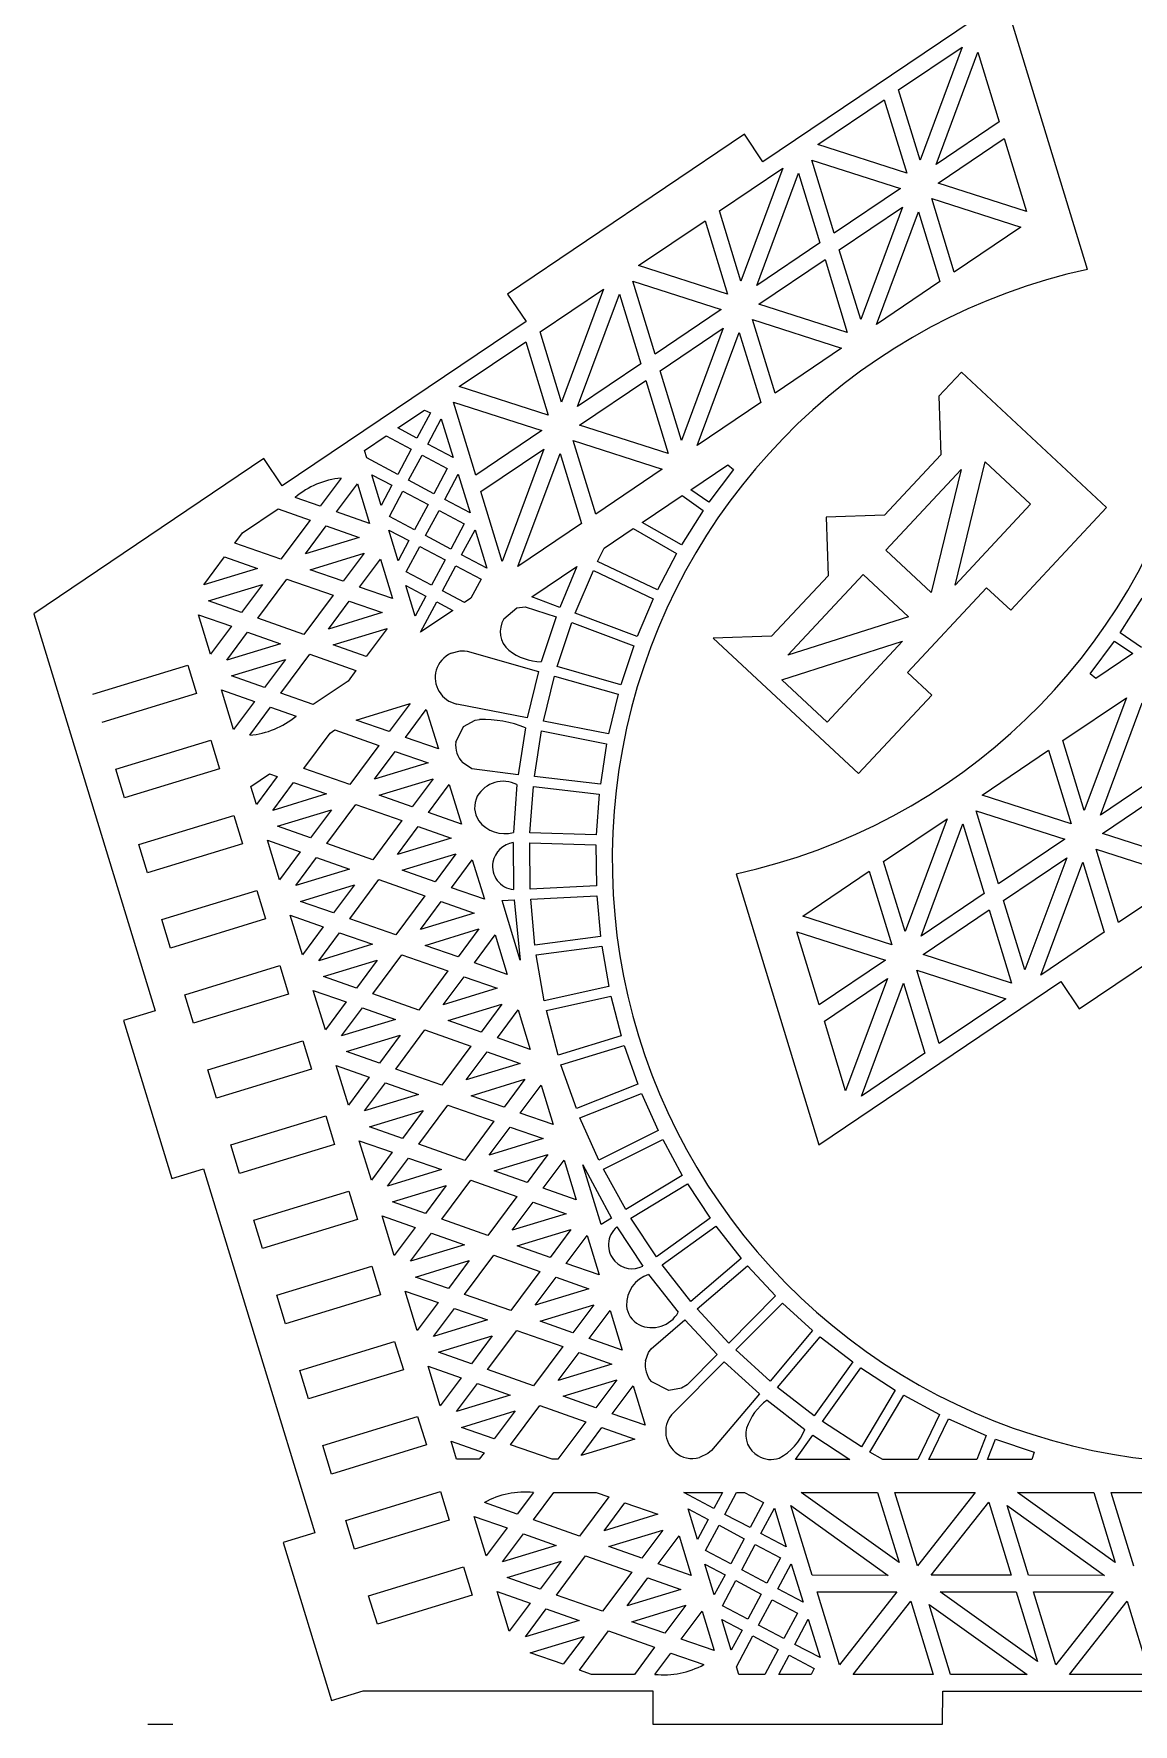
# Model space of a CAD drawing. Extents: x -82 to 93, y -131 to 140.
# Drawn here: x -82.1 to 24.2, y -131.2 to 32.3 of the extents above; entities that cross this region are included whole.
import ezdxf

# ---------------------------------------------------------------- set-up
doc = ezdxf.new("R2010")
doc.units = 0
doc.header["$MEASUREMENT"] = 0
doc.layers.add('CYAN', color=4, linetype='Continuous')

msp = doc.modelspace()

# ---------------------------------------------------------------- linework, layer by layer
at = {"layer": 'CYAN'}
for p, q in [((11.814002, 35.763997), (-11.591998, 19.970997)), ((19.825002, 9.561997), (11.814002, 35.763997)), ((1.552002, 26.917997), (7.691002, 31.052997)), ((7.691002, 31.052997), (3.628002, 20.127997)), ((5.180002, 19.702997), (9.222002, 30.558997)), ((9.222002, 30.558997), (11.280002, 23.826997)), ((3.628002, 20.127997), (1.552002, 26.917997)), ((-6.266998, 21.640997), (0.168002, 25.971997)), ((0.168002, 25.971997), (2.337002, 18.875997)), ((11.280002, 23.826997), (5.180002, 19.702997)), ((-13.365998, 22.628997), (-36.268998, 7.176997)), ((-11.591998, 19.970997), (-13.365998, 22.628997)), ((2.337002, 18.875997), (-6.266998, 21.640997)), ((5.375002, 17.900997), (11.772002, 22.219997)), ((11.772002, 22.219997), (13.929002, 15.162997)), ((-4.666998, 13.053997), (-6.829998, 20.129997)), ((-6.829998, 20.129997), (1.730002, 17.372997)), ((-15.784998, 15.217997), (-9.645998, 19.352997)), ((-9.645998, 19.352997), (-13.708998, 8.427997)), ((-12.156998, 8.002997), (-8.114998, 18.858997)), ((-8.114998, 18.858997), (-6.055998, 12.126997)), ((1.730002, 17.372997), (-4.666998, 13.053997)), ((6.937002, 9.301997), (4.762002, 16.416997)), ((4.762002, 16.416997), (13.366002, 13.651997)), ((13.929002, 15.162997), (5.375002, 17.900997)), ((-13.708998, 8.427997), (-15.784998, 15.217997)), ((-4.180998, 11.465997), (1.920002, 15.589997)), ((1.920002, 15.589997), (-2.116998, 4.714997)), ((-0.591998, 4.239997), (3.477002, 15.145997)), ((3.477002, 15.145997), (5.547002, 8.375997)), ((-23.603998, 9.940997), (-17.168998, 14.271997)), ((-17.168998, 14.271997), (-14.999998, 7.175997)), ((13.366002, 13.651997), (6.937002, 9.301997)), ((-6.055998, 12.126997), (-12.156998, 8.002997)), ((-2.116998, 4.714997), (-4.180998, 11.465997)), ((-14.999998, 7.175997), (-23.603998, 9.940997)), ((-11.961998, 6.200997), (-5.564998, 10.519997)), ((-5.564998, 10.519997), (-3.406998, 3.462997)), ((-22.002998, 1.353997), (-24.166998, 8.429997)), ((-24.166998, 8.429997), (-15.606998, 5.672997)), ((5.547002, 8.375997), (-0.591998, 4.239997)), ((-36.268998, 7.176997), (-34.475998, 4.525997)), ((-33.121998, 3.516997), (-26.982998, 7.652997)), ((-26.982998, 7.652997), (-31.045998, -3.272003)), ((-29.493998, -3.697003), (-25.450998, 7.158997)), ((-25.450998, 7.158997), (-23.392998, 0.426997)), ((-15.606998, 5.672997), (-22.002998, 1.353997)), ((-3.406998, 3.462997), (-11.961998, 6.200997)), ((-34.475998, 4.525997), (-58.054998, -11.383003)), ((-31.045998, -3.272003), (-33.121998, 3.516997)), ((-21.517998, -0.234003), (-15.416998, 3.889997)), ((-15.416998, 3.889997), (-19.453998, -6.985003)), ((-17.927998, -7.460003), (-13.858998, 3.445997)), ((-13.858998, 3.445997), (-11.788998, -3.324003)), ((-10.399998, -2.398003), (-12.574998, 4.716997)), ((-12.574998, 4.716997), (-3.969998, 1.951997)), ((-40.940998, -1.759003), (-34.505998, 2.571997)), ((-34.505998, 2.571997), (-32.335998, -4.524003)), ((-3.969998, 1.951997), (-10.399998, -2.398003)), ((-23.392998, 0.426997), (-29.493998, -3.697003)), ((-29.298998, -5.499003), (-22.901998, -1.180003)), ((-22.901998, -1.180003), (-20.743998, -8.237003)), ((-19.453998, -6.985003), (-21.517998, -0.234003)), ((7.626002, -0.373003), (5.444002, -2.713003)), ((21.668002, -13.467003), (7.626002, -0.373003)), ((-32.335998, -4.524003), (-40.940998, -1.759003)), ((5.444002, -2.713003), (5.641002, -8.366003)), ((-46.886998, -5.773003), (-44.299998, -4.041003)), ((-43.731998, -4.327003), (-45.032998, -6.775003)), ((-44.299998, -4.041003), (-43.731998, -4.327003)), ((-43.983998, -7.332003), (-42.676998, -4.904003)), ((-42.676998, -4.904003), (-41.536998, -8.634003)), ((-39.339998, -10.346003), (-41.503998, -3.270003)), ((-41.503998, -3.270003), (-32.942998, -6.027003)), ((-11.788998, -3.324003), (-17.927998, -7.460003)), ((-50.110998, -7.951003), (-48.012998, -6.536003)), ((-48.012998, -6.536003), (-45.590998, -7.824003)), ((-45.032998, -6.775003), (-46.886998, -5.773003)), ((-32.942998, -6.027003), (-39.339998, -10.346003)), ((-20.743998, -8.237003), (-29.298998, -5.499003)), ((-49.888998, -8.678003), (-50.110998, -7.951003)), ((-45.590998, -7.824003), (-46.891998, -10.271003)), ((-41.536998, -8.634003), (-43.983998, -7.332003)), ((-38.854998, -11.934003), (-32.753998, -7.810003)), ((-32.753998, -7.810003), (-36.790998, -18.685003)), ((-27.735998, -14.098003), (-29.911998, -6.983003)), ((-29.911998, -6.983003), (-21.306998, -9.748003)), ((-59.828998, -8.726003), (-82.088998, -23.751003)), ((-58.054998, -11.383003), (-59.828998, -8.726003)), ((-46.891998, -10.271003), (-49.888998, -8.678003)), ((-45.842998, -10.829003), (-44.535998, -8.400003)), ((-44.535998, -8.400003), (-42.094998, -9.683003)), ((-42.094998, -9.683003), (-43.395998, -12.130003)), ((-35.264998, -19.160003), (-31.195998, -8.254003)), ((-31.195998, -8.254003), (-29.125998, -15.024003)), ((-21.306998, -9.748003), (-27.735998, -14.098003)), ((-18.541998, -11.747003), (-14.969998, -9.337003)), ((-14.411998, -9.794003), (-16.793998, -12.948003)), ((-14.969998, -9.337003), (-14.411998, -9.794003)), ((5.641002, -8.366003), (0.186002, -14.217003)), ((0.304002, -17.609003), (7.588002, -9.798003)), ((7.588002, -9.798003), (4.692002, -21.701003)), ((7.016002, -20.969003), (9.911002, -9.066003)), ((9.911002, -9.066003), (14.299002, -13.158003)), ((-52.366998, -10.627003), (-54.383998, -13.335003)), ((-52.809998, -13.900003), (-50.792998, -11.192003)), ((-50.792998, -11.192003), (-49.623998, -15.017003)), ((-48.485998, -13.268003), (-49.391998, -10.303003)), ((-49.391998, -10.303003), (-47.449998, -11.320003)), ((-47.449998, -11.320003), (-48.485998, -13.268003)), ((-43.395998, -12.130003), (-45.842998, -10.829003)), ((-42.346998, -12.688003), (-41.039998, -10.259003)), ((-41.039998, -10.259003), (-39.899998, -13.989003)), ((-54.383998, -13.335003), (-56.816998, -12.490003)), ((-47.701998, -14.325003), (-46.394998, -11.897003)), ((-46.394998, -11.897003), (-43.953998, -13.179003)), ((-39.899998, -13.989003), (-42.346998, -12.688003)), ((-36.790998, -18.685003), (-38.854998, -11.934003)), ((-23.239998, -14.919003), (-19.390998, -12.320003)), ((-19.390998, -12.320003), (-17.345998, -13.744003)), ((-16.793998, -12.948003), (-18.541998, -11.747003)), ((-61.900998, -15.905003), (-58.464998, -13.600003)), ((-58.464998, -13.600003), (-55.372998, -14.683003)), ((-55.372998, -14.683003), (-58.187998, -18.472003)), ((-49.623998, -15.017003), (-52.809998, -13.900003)), ((-45.254998, -15.626003), (-47.701998, -14.325003)), ((-43.953998, -13.179003), (-45.254998, -15.626003)), ((-44.205998, -16.184003), (-42.898998, -13.756003)), ((-42.898998, -13.756003), (-40.456998, -15.038003)), ((-17.345998, -13.744003), (-19.459998, -17.089003)), ((0.186002, -14.217003), (-5.467998, -14.415003)), ((-5.467998, -14.415003), (-5.269998, -20.068003)), ((14.299002, -13.158003), (7.016002, -20.969003)), ((12.393002, -23.413003), (21.668002, -13.467003)), ((-62.640998, -16.905003), (-61.900998, -15.905003)), ((-55.814998, -17.956003), (-53.798998, -15.248003)), ((-53.798998, -15.248003), (-50.612998, -16.365003)), ((-46.847998, -18.623003), (-47.754998, -15.659003)), ((-47.754998, -15.659003), (-45.812998, -16.675003)), ((-41.758998, -17.485003), (-44.205998, -16.184003)), ((-40.456998, -15.038003), (-41.758998, -17.485003)), ((-40.709998, -18.043003), (-39.402998, -15.615003)), ((-39.402998, -15.615003), (-38.261998, -19.344003)), ((-29.125998, -15.024003), (-35.264998, -19.160003)), ((-26.933998, -17.408003), (-24.126998, -15.504003)), ((-24.126998, -15.504003), (-19.936998, -17.924003)), ((-19.459998, -17.089003), (-23.239998, -14.919003)), ((-58.187998, -18.472003), (-62.640998, -16.905003)), ((-50.612998, -16.365003), (-55.814998, -17.956003)), ((-55.346998, -19.486003), (-50.144998, -17.895003)), ((-50.144998, -17.895003), (-52.161998, -20.603003)), ((-45.812998, -16.675003), (-46.847998, -18.623003)), ((-46.064998, -19.680003), (-44.757998, -17.252003)), ((-44.757998, -17.252003), (-42.315998, -18.534003)), ((-27.566998, -18.689003), (-26.933998, -17.408003)), ((-19.936998, -17.924003), (-21.776998, -21.415003)), ((4.692002, -21.701003), (0.304002, -17.609003)), ((-65.645998, -20.961003), (-63.629998, -18.253003)), ((-60.443998, -19.371003), (-65.645998, -20.961003)), ((-63.629998, -18.253003), (-60.443998, -19.371003)), ((-52.161998, -20.603003), (-55.346998, -19.486003)), ((-50.587998, -21.168003), (-48.570998, -18.460003)), ((-48.570998, -18.460003), (-47.401998, -22.285003)), ((-42.315998, -18.534003), (-43.617998, -20.982003)), ((-42.568998, -21.539003), (-41.261998, -19.111003)), ((-41.261998, -19.111003), (-38.819998, -20.393003)), ((-38.261998, -19.344003), (-40.709998, -18.043003)), ((-33.921998, -22.117003), (-29.571998, -19.176003)), ((-29.571998, -19.176003), (-31.226998, -23.133003)), ((-29.716998, -23.696003), (-27.967998, -19.564003)), ((-27.967998, -19.564003), (-22.196998, -22.296003)), ((-21.776998, -21.415003), (-27.566998, -18.689003)), ((-65.177998, -22.491003), (-59.975998, -20.901003)), ((-59.975998, -20.901003), (-61.991998, -23.609003)), ((-60.418998, -24.173003), (-57.602998, -20.385003)), ((-57.602998, -20.385003), (-53.150998, -21.951003)), ((-47.401998, -22.285003), (-50.587998, -21.168003)), ((-45.210998, -23.978003), (-46.116998, -21.014003)), ((-46.116998, -21.014003), (-44.174998, -22.031003)), ((-43.617998, -20.982003), (-46.064998, -19.680003)), ((-38.819998, -20.393003), (-39.807998, -22.222003)), ((-5.269998, -20.068003), (-10.725998, -25.919003)), ((-9.161998, -27.760003), (-1.877998, -19.950003)), ((-1.877998, -19.950003), (2.510002, -24.042003)), ((2.415002, -29.422003), (10.053002, -21.231003)), ((10.053002, -21.231003), (12.393002, -23.413003)), ((-61.991998, -23.609003), (-65.177998, -22.491003)), ((-53.150998, -21.951003), (-55.965998, -25.740003)), ((-53.592998, -25.224003), (-51.576998, -22.516003)), ((-51.576998, -22.516003), (-48.390998, -23.633003)), ((-44.174998, -22.031003), (-45.210998, -23.978003)), ((-44.679998, -25.510003), (-43.120998, -22.607003)), ((-43.120998, -22.607003), (-41.571998, -23.431003)), ((-40.445998, -22.668003), (-42.568998, -21.539003)), ((-39.807998, -22.222003), (-40.445998, -22.668003)), ((-31.226998, -23.133003), (-33.921998, -22.117003)), ((-22.196998, -22.296003), (-23.736998, -25.946003)), ((22.997002, -25.593003), (25.112002, -22.248003)), ((-82.088998, -23.751003), (-70.352998, -62.137003)), ((-64.997998, -27.665003), (-66.166998, -23.839003)), ((-66.166998, -23.839003), (-62.980998, -24.957003)), ((-55.965998, -25.740003), (-60.418998, -24.173003)), ((-48.390998, -23.633003), (-53.592998, -25.224003)), ((-41.571998, -23.431003), (-44.679998, -25.510003)), ((-36.638998, -24.244003), (-35.371998, -23.187003)), ((-35.371998, -23.187003), (-34.552998, -23.062003)), ((-34.552998, -23.062003), (-31.559998, -24.029003)), ((-31.559998, -24.029003), (-33.003998, -28.403003)), ((-23.736998, -25.946003), (-29.716998, -23.696003)), ((2.510002, -24.042003), (-9.161998, -27.760003)), ((-62.980998, -24.957003), (-64.997998, -27.665003)), ((-63.423998, -28.229003), (-61.407998, -25.521003)), ((-61.407998, -25.521003), (-58.221998, -26.639003)), ((-53.124998, -26.754003), (-47.922998, -25.163003)), ((-47.922998, -25.163003), (-49.939998, -27.871003)), ((-31.464998, -28.853003), (-30.067998, -24.598003)), ((-30.067998, -24.598003), (-24.069998, -26.843003)), ((-10.725998, -25.919003), (-16.379998, -26.116003)), ((-16.379998, -26.116003), (-2.337998, -39.211003)), ((25.043002, -27.017003), (22.997002, -25.593003)), ((-58.221998, -26.639003), (-63.423998, -28.229003)), ((-58.196998, -31.441003), (-55.380998, -27.653003)), ((-55.380998, -27.653003), (-50.928998, -29.219003)), ((-49.939998, -27.871003), (-53.124998, -26.754003)), ((-41.731998, -27.558003), (-40.859998, -27.333003)), ((-40.859998, -27.333003), (-40.417998, -27.344003)), ((-40.417998, -27.344003), (-40.177998, -27.375003)), ((-40.177998, -27.375003), (-33.261998, -29.339003)), ((-24.069998, -26.843003), (-25.321998, -30.613003)), ((-9.729998, -30.129003), (1.941002, -26.410003)), ((1.941002, -26.410003), (-5.341998, -34.221003)), ((20.064002, -29.543003), (22.446002, -26.389003)), ((24.194002, -27.590003), (20.622002, -30.000003)), ((22.446002, -26.389003), (24.194002, -27.590003)), ((-76.367998, -31.517003), (-67.187998, -28.711003)), ((-67.187998, -28.711003), (-66.345998, -31.465003)), ((-62.955998, -29.759003), (-57.753998, -28.169003)), ((-57.753998, -28.169003), (-59.769998, -30.877003)), ((-50.928998, -29.219003), (-51.694998, -30.269003)), ((-33.261998, -29.339003), (-34.360998, -33.816003)), ((-25.321998, -30.613003), (-31.464998, -28.853003)), ((4.755002, -31.605003), (2.415002, -29.422003)), ((-59.769998, -30.877003), (-62.955998, -29.759003)), ((-51.694998, -30.269003), (-55.079998, -32.538003)), ((-32.780998, -34.128003), (-31.728998, -29.770003)), ((-31.728998, -29.770003), (-25.584998, -31.531003)), ((-5.341998, -34.221003), (-9.729998, -30.129003)), ((20.622002, -30.000003), (20.064002, -29.543003)), ((-66.345998, -31.465003), (-75.525998, -34.272003)), ((-63.944998, -31.107003), (-60.758998, -32.225003)), ((-62.775998, -34.933003), (-63.944998, -31.107003)), ((-60.758998, -32.225003), (-62.775998, -34.933003)), ((-55.079998, -32.538003), (-58.196998, -31.441003)), ((-50.902998, -34.022003), (-45.700998, -32.431003)), ((-45.700998, -32.431003), (-47.717998, -35.139003)), ((-34.360998, -33.816003), (-41.190998, -32.474003)), ((-25.584998, -31.531003), (-26.503998, -35.367003)), ((-2.337998, -39.211003), (4.755002, -31.605003)), ((17.441002, -36.012003), (23.580002, -31.877003)), ((23.580002, -31.877003), (19.511002, -42.783003)), ((21.069002, -43.227003), (25.106002, -32.352003)), ((-61.201998, -35.497003), (-59.185998, -32.789003)), ((-59.185998, -32.789003), (-56.726998, -33.648003)), ((-47.717998, -35.139003), (-50.902998, -34.022003)), ((-46.143998, -35.704003), (-44.126998, -32.996003)), ((-44.126998, -32.996003), (-42.957998, -36.821003)), ((-40.524998, -34.655003), (-39.414998, -34.044003)), ((-39.414998, -34.044003), (-38.976998, -33.972003)), ((-26.503998, -35.367003), (-32.780998, -34.128003)), ((-55.973998, -38.709003), (-53.440998, -35.299003)), ((-53.440998, -35.299003), (-52.970998, -34.988003)), ((-52.970998, -34.988003), (-48.706998, -36.487003)), ((-42.957998, -36.821003), (-46.143998, -35.704003)), ((-41.276998, -36.161003), (-40.524998, -34.655003)), ((-34.529998, -34.767003), (-35.250998, -39.317003)), ((-33.667998, -39.502003), (-32.974998, -35.065003)), ((-32.974998, -35.065003), (-26.691998, -36.324003)), ((-74.145998, -38.785003), (-64.965998, -35.979003)), ((-64.965998, -35.979003), (-64.123998, -38.733003)), ((-48.706998, -36.487003), (-51.521998, -40.276003)), ((-49.148998, -39.759003), (-47.132998, -37.052003)), ((-47.132998, -37.052003), (-43.946998, -38.169003)), ((-26.691998, -36.324003), (-27.295998, -40.231003)), ((9.622002, -41.289003), (16.051002, -36.939003)), ((16.051002, -36.939003), (18.227002, -44.054003)), ((19.511002, -42.783003), (17.441002, -36.012003)), ((-73.303998, -41.539003), (-74.145998, -38.785003)), ((-64.123998, -38.733003), (-73.303998, -41.539003)), ((-51.521998, -40.276003), (-55.973998, -38.709003)), ((-43.946998, -38.169003), (-49.148998, -39.759003)), ((-39.715998, -38.737003), (-40.611998, -38.132003)), ((-35.250998, -39.317003), (-39.715998, -38.737003)), ((27.170002, -39.103003), (21.069002, -43.227003)), ((-61.085998, -40.460003), (-59.283998, -39.240003)), ((-60.553998, -42.201003), (-61.085998, -40.460003)), ((-58.536998, -39.493003), (-60.553998, -42.201003)), ((-59.283998, -39.240003), (-58.536998, -39.493003)), ((-58.979998, -42.765003), (-56.963998, -40.057003)), ((-56.963998, -40.057003), (-53.777998, -41.175003)), ((-48.680998, -41.290003), (-43.478998, -39.699003)), ((-43.478998, -39.699003), (-45.494998, -42.407003)), ((-43.921998, -42.971003), (-41.904998, -40.264003)), ((-41.904998, -40.264003), (-40.735998, -44.089003)), ((-35.356998, -40.269003), (-35.700998, -44.892003)), ((-34.100998, -44.926003), (-33.773998, -40.455003)), ((-33.773998, -40.455003), (-27.402998, -41.184003)), ((-27.295998, -40.231003), (-33.667998, -39.502003)), ((21.258002, -45.010003), (27.655002, -40.691003)), ((-53.777998, -41.175003), (-58.979998, -42.765003)), ((-53.751998, -45.977003), (-50.936998, -42.188003)), ((-50.936998, -42.188003), (-46.484998, -43.755003)), ((-45.494998, -42.407003), (-48.680998, -41.290003)), ((-27.402998, -41.184003), (-27.697998, -45.143003)), ((18.227002, -44.054003), (9.622002, -41.289003)), ((-71.923998, -46.053003), (-62.743998, -43.246003)), ((-62.743998, -43.246003), (-61.901998, -46.001003)), ((-58.511998, -44.295003), (-53.309998, -42.705003)), ((-53.309998, -42.705003), (-55.325998, -45.412003)), ((-46.484998, -43.755003), (-49.299998, -47.544003)), ((-40.735998, -44.089003), (-43.921998, -42.971003)), ((0.104002, -47.712003), (6.243002, -43.577003)), ((6.243002, -43.577003), (2.174002, -54.483003)), ((3.732002, -54.927003), (7.769002, -44.052003)), ((7.769002, -44.052003), (9.833002, -50.803003)), ((11.217002, -49.857003), (9.059002, -42.800003)), ((9.059002, -42.800003), (17.614002, -45.538003)), ((-58.331998, -49.468003), (-59.500998, -45.643003)), ((-59.500998, -45.643003), (-56.314998, -46.761003)), ((-55.325998, -45.412003), (-58.511998, -44.295003)), ((-46.926998, -47.027003), (-44.910998, -44.320003)), ((-41.724998, -45.437003), (-46.926998, -47.027003)), ((-44.910998, -44.320003), (-41.724998, -45.437003)), ((-27.697998, -45.143003), (-34.100998, -44.926003)), ((17.614002, -45.538003), (11.217002, -49.857003)), ((29.819002, -47.767003), (21.258002, -45.010003)), ((-71.081998, -48.807003), (-71.923998, -46.053003)), ((-61.901998, -46.001003), (-71.081998, -48.807003)), ((-56.314998, -46.761003), (-58.331998, -49.468003)), ((-56.757998, -50.033003), (-54.741998, -47.325003)), ((-54.741998, -47.325003), (-51.555998, -48.442003)), ((-49.299998, -47.544003), (-53.751998, -45.977003)), ((-46.458998, -48.557003), (-41.256998, -46.967003)), ((-41.256998, -46.967003), (-43.272998, -49.675003)), ((-35.712998, -45.878003), (-35.680998, -50.428003)), ((-34.085998, -50.379003), (-34.118998, -45.893003)), ((-34.118998, -45.893003), (-27.721998, -46.091003)), ((-27.721998, -46.091003), (-27.681998, -50.053003)), ((11.708002, -51.464003), (17.809002, -47.340003)), ((17.809002, -47.340003), (13.766002, -58.196003)), ((19.018002, -61.965003), (41.921002, -46.514003)), ((20.651002, -46.513003), (29.256002, -49.278003)), ((22.821002, -53.608003), (20.651002, -46.513003)), ((-51.555998, -48.442003), (-56.757998, -50.033003)), ((-43.272998, -49.675003), (-46.458998, -48.557003)), ((-41.699998, -50.239003), (-39.682998, -47.531003)), ((-39.682998, -47.531003), (-38.513998, -51.357003)), ((-14.172998, -48.898003), (-6.161998, -75.101003)), ((-7.714998, -52.989003), (-1.284998, -48.639003)), ((-1.284998, -48.639003), (0.890002, -55.754003)), ((2.174002, -54.483003), (0.104002, -47.712003)), ((15.298002, -58.690003), (19.361002, -47.765003)), ((19.361002, -47.765003), (21.437002, -54.554003)), ((-69.701998, -53.321003), (-60.521998, -50.514003)), ((-60.521998, -50.514003), (-59.679998, -53.269003)), ((-56.289998, -51.563003), (-51.087998, -49.973003)), ((-51.087998, -49.973003), (-53.103998, -52.680003)), ((-51.529998, -53.245003), (-48.714998, -49.456003)), ((-48.714998, -49.456003), (-44.262998, -51.023003)), ((-38.513998, -51.357003), (-41.699998, -50.239003)), ((-27.681998, -50.053003), (-34.085998, -50.379003)), ((29.256002, -49.278003), (22.821002, -53.608003)), ((-53.103998, -52.680003), (-56.289998, -51.563003)), ((-44.262998, -51.023003), (-47.077998, -54.812003)), ((-44.704998, -54.295003), (-42.688998, -51.587003)), ((-42.688998, -51.587003), (-39.502998, -52.705003)), ((-36.801998, -51.482003), (-35.629998, -51.416003)), ((-35.041998, -57.239003), (-36.801998, -51.482003)), ((-35.629998, -51.416003), (-35.041998, -57.239003)), ((-34.021998, -51.343003), (-27.635998, -51.022003)), ((-33.620998, -55.800003), (-34.021998, -51.343003)), ((-27.635998, -51.022003), (-27.272998, -54.947003)), ((9.833002, -50.803003), (3.732002, -54.927003)), ((13.766002, -58.196003), (11.708002, -51.464003)), ((-68.859998, -56.075003), (-69.701998, -53.321003)), ((-59.679998, -53.269003), (-68.859998, -56.075003)), ((-56.109998, -56.736003), (-57.278998, -52.911003)), ((-57.278998, -52.911003), (-54.092998, -54.028003)), ((-47.077998, -54.812003), (-51.529998, -53.245003)), ((-39.502998, -52.705003), (-44.704998, -54.295003)), ((0.890002, -55.754003), (-7.714998, -52.989003)), ((3.922002, -56.710003), (10.318002, -52.391003)), ((10.318002, -52.391003), (12.482002, -59.467003)), ((-54.092998, -54.028003), (-56.109998, -56.736003)), ((-54.535998, -57.301003), (-52.519998, -54.593003)), ((-52.519998, -54.593003), (-49.333998, -55.710003)), ((-44.236998, -55.825003), (-39.034998, -54.235003)), ((-39.034998, -54.235003), (-41.050998, -56.943003)), ((-39.477998, -57.507003), (-37.460998, -54.799003)), ((-37.460998, -54.799003), (-36.291998, -58.625003)), ((-27.272998, -54.947003), (-33.620998, -55.800003)), ((-6.119998, -61.557003), (-8.277998, -54.500003)), ((-8.277998, -54.500003), (0.277002, -57.238003)), ((21.437002, -54.554003), (15.298002, -58.690003)), ((-49.333998, -55.710003), (-54.535998, -57.301003)), ((-49.307998, -60.513003), (-46.492998, -56.724003)), ((-46.492998, -56.724003), (-42.040998, -58.291003)), ((-41.050998, -56.943003), (-44.236998, -55.825003)), ((-33.498998, -56.746003), (-27.144998, -55.912003)), ((-32.729998, -61.175003), (-33.498998, -56.746003)), ((-27.144998, -55.912003), (-26.476998, -59.807003)), ((12.482002, -59.467003), (3.922002, -56.710003)), ((-67.479998, -60.589003), (-58.299998, -57.782003)), ((-58.299998, -57.782003), (-57.457998, -60.536003)), ((-54.067998, -58.831003), (-48.865998, -57.240003)), ((-50.881998, -59.948003), (-54.067998, -58.831003)), ((-48.865998, -57.240003), (-50.881998, -59.948003)), ((-42.040998, -58.291003), (-44.855998, -62.079003)), ((-42.482998, -61.563003), (-40.466998, -58.855003)), ((-40.466998, -58.855003), (-37.280998, -59.973003)), ((-36.291998, -58.625003), (-39.477998, -57.507003)), ((0.277002, -57.238003), (-6.119998, -61.557003)), ((3.315002, -58.213003), (11.919002, -60.978003)), ((5.484002, -65.308003), (3.315002, -58.213003)), ((-53.887998, -64.004003), (-55.056998, -60.179003)), ((-55.056998, -60.179003), (-51.870998, -61.296003)), ((-37.280998, -59.973003), (-42.482998, -61.563003)), ((-26.476998, -59.807003), (-32.729998, -61.175003)), ((-6.161998, -75.101003), (17.243002, -59.308003)), ((-5.628998, -63.164003), (0.472002, -59.040003)), ((0.472002, -59.040003), (-3.569998, -69.896003)), ((-2.038998, -70.390003), (2.024002, -59.465003)), ((2.024002, -59.465003), (4.100002, -66.254003)), ((17.243002, -59.308003), (19.018002, -61.965003)), ((-66.637998, -63.343003), (-67.479998, -60.589003)), ((-57.457998, -60.536003), (-66.637998, -63.343003)), ((-51.870998, -61.296003), (-53.887998, -64.004003)), ((-52.313998, -64.569003), (-50.297998, -61.861003)), ((-50.297998, -61.861003), (-47.111998, -62.978003)), ((-44.855998, -62.079003), (-49.307998, -60.513003)), ((-42.014998, -63.093003), (-36.812998, -61.503003)), ((-36.812998, -61.503003), (-38.828998, -64.211003)), ((-37.255998, -64.775003), (-35.238998, -62.067003)), ((-35.238998, -62.067003), (-34.069998, -65.893003)), ((-32.506998, -62.110003), (-26.272998, -60.748003)), ((-31.388998, -66.453003), (-32.506998, -62.110003)), ((-26.272998, -60.748003), (-25.267998, -64.582003)), ((11.919002, -60.978003), (5.484002, -65.308003)), ((-70.352998, -62.137003), (-73.412998, -63.072003)), ((-73.412998, -63.072003), (-68.734998, -78.373003)), ((-47.111998, -62.978003), (-52.313998, -64.569003)), ((-38.828998, -64.211003), (-42.014998, -63.093003)), ((-3.569998, -69.896003), (-5.628998, -63.164003)), ((-65.257998, -67.857003), (-56.077998, -65.050003)), ((-56.077998, -65.050003), (-55.235998, -67.804003)), ((-51.845998, -66.099003), (-46.643998, -64.508003)), ((-46.643998, -64.508003), (-48.659998, -67.216003)), ((-47.085998, -67.781003), (-44.270998, -63.992003)), ((-44.270998, -63.992003), (-39.817998, -65.559003)), ((-34.069998, -65.893003), (-37.255998, -64.775003)), ((-25.267998, -64.582003), (-31.388998, -66.453003)), ((-48.659998, -67.216003), (-51.845998, -66.099003)), ((-39.817998, -65.559003), (-42.633998, -69.347003)), ((-40.260998, -68.831003), (-38.244998, -66.123003)), ((-38.244998, -66.123003), (-35.058998, -67.241003)), ((-31.107998, -67.371003), (-24.987998, -65.500003)), ((-24.987998, -65.500003), (-23.676998, -69.240003)), ((4.100002, -66.254003), (-2.038998, -70.390003)), ((-64.415998, -70.611003), (-65.257998, -67.857003)), ((-55.235998, -67.804003), (-64.415998, -70.611003)), ((-52.834998, -67.447003), (-49.648998, -68.564003)), ((-51.665998, -71.272003), (-52.834998, -67.447003)), ((-49.648998, -68.564003), (-51.665998, -71.272003)), ((-42.633998, -69.347003), (-47.085998, -67.781003)), ((-35.058998, -67.241003), (-40.260998, -68.831003)), ((-29.606998, -71.597003), (-31.107998, -67.371003)), ((-50.091998, -71.837003), (-48.074998, -69.129003)), ((-44.889998, -70.246003), (-50.091998, -71.837003)), ((-48.074998, -69.129003), (-44.889998, -70.246003)), ((-39.792998, -70.361003), (-34.590998, -68.771003)), ((-34.590998, -68.771003), (-36.606998, -71.479003)), ((-35.033998, -72.043003), (-33.016998, -69.335003)), ((-33.016998, -69.335003), (-31.847998, -73.160003)), ((-23.676998, -69.240003), (-29.606998, -71.597003)), ((-29.268998, -72.497003), (-23.319998, -70.135003)), ((-23.319998, -70.135003), (-21.694998, -73.737003)), ((-49.623998, -73.367003), (-44.421998, -71.776003)), ((-44.421998, -71.776003), (-46.437998, -74.484003)), ((-44.863998, -75.049003), (-42.048998, -71.260003)), ((-42.048998, -71.260003), (-37.595998, -72.827003)), ((-36.606998, -71.479003), (-39.792998, -70.361003)), ((-63.035998, -75.125003), (-53.855998, -72.318003)), ((-53.855998, -72.318003), (-53.013998, -75.072003)), ((-46.437998, -74.484003), (-49.623998, -73.367003)), ((-37.595998, -72.827003), (-40.411998, -76.615003)), ((-38.038998, -76.099003), (-36.022998, -73.391003)), ((-36.022998, -73.391003), (-32.836998, -74.509003)), ((-31.847998, -73.160003), (-35.033998, -72.043003)), ((-27.428998, -76.599003), (-29.268998, -72.497003)), ((-62.193998, -77.879003), (-63.035998, -75.125003)), ((-53.013998, -75.072003), (-62.193998, -77.879003)), ((-50.612998, -74.715003), (-47.426998, -75.832003)), ((-49.443998, -78.540003), (-50.612998, -74.715003)), ((-40.411998, -76.615003), (-44.863998, -75.049003)), ((-32.836998, -74.509003), (-38.038998, -76.099003)), ((-21.694998, -73.737003), (-27.428998, -76.599003)), ((-27.000998, -77.451003), (-21.261998, -74.609003)), ((-21.261998, -74.609003), (-19.367998, -78.066003)), ((-47.426998, -75.832003), (-49.443998, -78.540003)), ((-47.869998, -79.105003), (-45.852998, -76.397003)), ((-45.852998, -76.397003), (-42.667998, -77.514003)), ((-37.570998, -77.629003), (-32.368998, -76.039003)), ((-32.368998, -76.039003), (-34.384998, -78.746003)), ((-32.811998, -79.311003), (-30.794998, -76.603003)), ((-30.794998, -76.603003), (-29.625998, -80.428003)), ((-68.734998, -78.373003), (-65.674998, -77.438003)), ((-65.674998, -77.438003), (-54.915998, -112.630003)), ((-42.667998, -77.514003), (-47.869998, -79.105003)), ((-34.384998, -78.746003), (-37.570998, -77.629003)), ((-27.223998, -82.810003), (-28.983998, -77.053003)), ((-28.983998, -77.053003), (-26.215998, -82.209003)), ((-24.840998, -81.371003), (-27.000998, -77.451003)), ((-19.367998, -78.066003), (-24.840998, -81.371003)), ((-60.813998, -82.393003), (-51.633998, -79.586003)), ((-51.633998, -79.586003), (-50.791998, -82.340003)), ((-47.401998, -80.635003), (-42.199998, -79.044003)), ((-42.199998, -79.044003), (-44.215998, -81.752003)), ((-42.641998, -82.317003), (-39.826998, -78.528003)), ((-39.826998, -78.528003), (-35.373998, -80.095003)), ((-35.373998, -80.095003), (-38.189998, -83.883003)), ((-29.625998, -80.428003), (-32.811998, -79.311003)), ((-24.355998, -82.205003), (-18.863998, -78.895003)), ((-18.863998, -78.895003), (-16.681998, -82.201003)), ((-44.215998, -81.752003), (-47.401998, -80.635003)), ((-35.816998, -83.367003), (-33.800998, -80.659003)), ((-33.800998, -80.659003), (-30.614998, -81.776003)), ((-59.971998, -85.147003), (-60.813998, -82.393003)), ((-50.791998, -82.340003), (-59.971998, -85.147003)), ((-48.390998, -81.983003), (-45.204998, -83.100003)), ((-47.221998, -85.808003), (-48.390998, -81.983003)), ((-45.204998, -83.100003), (-47.221998, -85.808003)), ((-38.189998, -83.883003), (-42.641998, -82.317003)), ((-30.614998, -81.776003), (-35.816998, -83.367003)), ((-35.348998, -84.897003), (-30.146998, -83.307003)), ((-30.146998, -83.307003), (-32.162998, -86.014003)), ((-26.215998, -82.209003), (-27.223998, -82.810003)), ((-25.705998, -83.057003), (-23.187998, -86.847003)), ((-21.874998, -85.943003), (-24.355998, -82.205003)), ((-16.681998, -82.201003), (-21.874998, -85.943003)), ((-21.318998, -86.735003), (-16.131998, -82.974003)), ((-16.131998, -82.974003), (-13.672998, -86.092003)), ((-45.647998, -86.373003), (-43.630998, -83.665003)), ((-40.445998, -84.782003), (-45.647998, -86.373003)), ((-43.630998, -83.665003), (-40.445998, -84.782003)), ((-32.162998, -86.014003), (-35.348998, -84.897003)), ((-30.589998, -86.579003), (-28.572998, -83.871003)), ((-28.572998, -83.871003), (-27.403998, -87.696003)), ((-45.179998, -87.903003), (-39.977998, -86.312003)), ((-39.977998, -86.312003), (-41.993998, -89.020003)), ((-40.419998, -89.585003), (-37.604998, -85.796003)), ((-37.604998, -85.796003), (-33.151998, -87.362003)), ((-27.403998, -87.696003), (-30.589998, -86.579003)), ((-13.672998, -86.092003), (-18.546998, -90.259003)), ((-58.591998, -89.661003), (-49.410998, -86.854003)), ((-49.410998, -86.854003), (-48.568998, -89.608003)), ((-41.993998, -89.020003), (-45.179998, -87.903003)), ((-33.151998, -87.362003), (-35.967998, -91.151003)), ((-33.594998, -90.635003), (-31.578998, -87.927003)), ((-31.578998, -87.927003), (-28.392998, -89.044003)), ((-22.625998, -87.658003), (-19.755998, -91.298003)), ((-18.546998, -90.259003), (-21.318998, -86.735003)), ((-17.926998, -90.989003), (-13.051998, -86.822003)), ((-13.051998, -86.822003), (-10.365998, -89.724003)), ((-57.749998, -92.415003), (-58.591998, -89.661003)), ((-48.568998, -89.608003), (-57.749998, -92.415003)), ((-46.168998, -89.251003), (-42.982998, -90.368003)), ((-44.999998, -93.076003), (-46.168998, -89.251003)), ((-35.967998, -91.151003), (-40.419998, -89.585003)), ((-28.392998, -89.044003), (-33.594998, -90.635003)), ((-10.365998, -89.724003), (-14.870998, -94.280003)), ((-42.982998, -90.368003), (-44.999998, -93.076003)), ((-43.425998, -93.640003), (-41.408998, -90.933003)), ((-41.408998, -90.933003), (-38.223998, -92.050003)), ((-33.126998, -92.165003), (-27.924998, -90.574003)), ((-27.924998, -90.574003), (-29.940998, -93.282003)), ((-28.367998, -93.847003), (-26.350998, -91.139003)), ((-26.350998, -91.139003), (-25.181998, -94.964003)), ((-14.870998, -94.280003), (-17.926998, -90.989003)), ((-14.185998, -94.949003), (-9.674998, -90.412003)), ((-9.674998, -90.412003), (-6.767998, -93.078003)), ((-38.223998, -92.050003), (-43.425998, -93.640003)), ((-38.197998, -96.852003), (-35.382998, -93.064003)), ((-35.382998, -93.064003), (-30.929998, -94.630003)), ((-29.940998, -93.282003), (-33.126998, -92.165003)), ((-22.394998, -94.844003), (-19.135998, -92.028003)), ((-19.135998, -92.028003), (-15.993998, -95.397003)), ((-6.767998, -93.078003), (-10.876998, -97.973003)), ((-56.369998, -96.929003), (-47.188998, -94.122003)), ((-47.188998, -94.122003), (-46.346998, -96.876003)), ((-42.957998, -95.171003), (-37.755998, -93.580003)), ((-37.755998, -93.580003), (-39.771998, -96.288003)), ((-30.929998, -94.630003), (-33.745998, -98.419003)), ((-25.181998, -94.964003), (-28.367998, -93.847003)), ((-10.145998, -98.586003), (-6.036998, -93.691003)), ((-6.036998, -93.691003), (-2.889998, -96.117003)), ((-39.771998, -96.288003), (-42.957998, -95.171003)), ((-31.372998, -97.903003), (-29.356998, -95.195003)), ((-26.170998, -96.312003), (-31.372998, -97.903003)), ((-29.356998, -95.195003), (-26.170998, -96.312003)), ((-22.917998, -96.008003), (-22.624998, -95.186003)), ((-22.624998, -95.186003), (-22.394998, -94.844003)), ((-20.233998, -101.022003), (-15.320998, -96.091003)), ((-15.993998, -95.397003), (-18.887998, -98.310003)), ((-15.320998, -96.091003), (-11.906998, -99.188003)), ((-10.876998, -97.973003), (-14.185998, -94.949003)), ((-2.889998, -96.117003), (-6.607998, -101.332003)), ((-55.527998, -99.683003), (-56.369998, -96.929003)), ((-46.346998, -96.876003), (-55.527998, -99.683003)), ((-43.946998, -96.519003), (-40.760998, -97.636003)), ((-42.777998, -100.344003), (-43.946998, -96.519003)), ((-40.760998, -97.636003), (-42.777998, -100.344003)), ((-33.745998, -98.419003), (-38.197998, -96.852003)), ((-30.904998, -99.433003), (-25.702998, -97.842003)), ((-25.702998, -97.842003), (-27.718998, -100.550003)), ((-20.679998, -98.879003), (-22.366998, -98.015003)), ((-5.811998, -101.883003), (-2.113998, -96.675003)), ((-2.113998, -96.675003), (1.204002, -98.839003)), ((-41.203998, -100.908003), (-39.186998, -98.201003)), ((-36.000998, -99.318003), (-41.203998, -100.908003)), ((-39.186998, -98.201003), (-36.000998, -99.318003)), ((-27.718998, -100.550003), (-30.904998, -99.433003)), ((-26.144998, -101.115003), (-24.128998, -98.407003)), ((-24.128998, -98.407003), (-22.959998, -102.232003)), ((-19.433998, -98.645003), (-20.679998, -98.879003)), ((-18.887998, -98.310003), (-19.433998, -98.645003)), ((-11.906998, -99.188003), (-16.542998, -104.683003)), ((-6.607998, -101.332003), (-10.145998, -98.586003)), ((1.204002, -98.839003), (-2.051998, -104.331003)), ((-1.229998, -104.833003), (2.046002, -99.335003)), ((2.046002, -99.335003), (5.523002, -101.199003)), ((-40.735998, -102.438003), (-35.533998, -100.848003)), ((-35.533998, -100.848003), (-37.549998, -103.556003)), ((-35.975998, -104.120003), (-33.160998, -100.332003)), ((-33.160998, -100.332003), (-28.707998, -101.898003)), ((-22.959998, -102.232003), (-26.144998, -101.115003)), ((-11.169998, -99.820003), (-7.526998, -102.638003)), ((5.523002, -101.199003), (3.402002, -105.550003)), ((-54.147998, -104.197003), (-44.966998, -101.390003)), ((-44.966998, -101.390003), (-44.124998, -104.144003)), ((-37.549998, -103.556003), (-40.735998, -102.438003)), ((-28.707998, -101.898003), (-31.405998, -105.525003)), ((-29.150998, -105.171003), (-27.134998, -102.463003)), ((-27.134998, -102.463003), (-23.948998, -103.580003)), ((-2.051998, -104.331003), (-5.811998, -101.883003)), ((4.465002, -105.538003), (6.385002, -101.626003)), ((6.385002, -101.626003), (10.009002, -103.216003)), ((-53.305998, -106.951003), (-54.147998, -104.197003)), ((-44.124998, -104.144003), (-53.305998, -106.951003)), ((-41.724998, -103.787003), (-38.538998, -104.904003)), ((-41.192998, -105.527003), (-41.724998, -103.787003)), ((-31.968998, -105.530003), (-35.975998, -104.120003)), ((-23.948998, -103.580003), (-29.150998, -105.171003)), ((-8.415998, -105.545003), (-6.749998, -103.195003)), ((-6.749998, -103.195003), (-3.164998, -105.550003)), ((10.009002, -103.216003), (9.109002, -105.541003)), ((10.134002, -105.541003), (10.911002, -103.568003)), ((10.911002, -103.568003), (14.649002, -104.851003)), ((-39.016998, -105.531003), (-41.192998, -105.527003)), ((-38.538998, -104.904003), (-39.016998, -105.531003)), ((-31.405998, -105.525003), (-31.968998, -105.530003)), ((-16.891998, -104.978003), (-17.716998, -105.356003)), ((-16.542998, -104.683003), (-16.891998, -104.978003)), ((-3.164998, -105.550003), (-8.415998, -105.545003)), ((0.011002, -105.541003), (-1.229998, -104.833003)), ((3.402002, -105.550003), (0.011002, -105.541003)), ((9.109002, -105.541003), (4.465002, -105.538003)), ((14.442002, -105.541003), (10.134002, -105.541003)), ((14.649002, -104.851003), (14.442002, -105.541003)), ((-51.925998, -111.464003), (-42.744998, -108.658003)), ((-42.744998, -108.658003), (-41.902998, -111.412003)), ((-33.769998, -108.737003), (-35.327998, -110.824003)), ((-33.753998, -111.388003), (-31.783998, -108.736003)), ((-31.783998, -108.736003), (-27.708998, -108.724003)), ((-26.485998, -109.166003), (-29.301998, -112.955003)), ((-27.708998, -108.724003), (-26.485998, -109.166003)), ((-19.231998, -108.747003), (-15.492998, -108.733003)), ((-16.315998, -110.281003), (-19.231998, -108.747003)), ((-15.492998, -108.733003), (-16.315998, -110.281003)), ((-15.260998, -110.858003), (-14.131998, -108.735003)), ((-14.131998, -108.735003), (-13.354998, -108.749003)), ((-13.354998, -108.749003), (-11.511998, -109.712003)), ((-7.875998, -108.747003), (-0.473998, -108.742003)), ((1.596002, -115.513003), (-7.875998, -108.747003)), ((-0.473998, -108.742003), (1.596002, -115.513003)), ((3.372002, -115.848003), (1.197002, -108.734003)), ((1.197002, -108.734003), (8.959002, -108.745003)), ((8.959002, -108.745003), (3.372002, -115.848003)), ((13.040002, -108.752003), (20.442002, -108.747003)), ((22.512002, -115.518003), (13.040002, -108.752003)), ((20.442002, -108.747003), (22.512002, -115.518003)), ((24.287002, -115.854003), (22.112002, -108.739003)), ((22.112002, -108.739003), (29.875002, -108.750003)), ((-39.502998, -111.054003), (-36.316998, -112.172003)), ((-38.333998, -114.880003), (-39.502998, -111.054003)), ((-35.327998, -110.824003), (-38.513998, -109.706003)), ((-26.928998, -112.439003), (-24.912998, -109.731003)), ((-21.726998, -110.848003), (-26.928998, -112.439003)), ((-24.912998, -109.731003), (-21.726998, -110.848003)), ((-17.908998, -113.278003), (-18.815998, -110.314003)), ((-18.815998, -110.314003), (-16.867998, -111.349003)), ((-12.819998, -112.140003), (-15.260998, -110.858003)), ((-11.511998, -109.712003), (-12.819998, -112.140003)), ((-11.764998, -112.717003), (-10.463998, -110.270003)), ((-10.463998, -110.270003), (-9.322998, -113.999003)), ((-6.810998, -116.745003), (-8.874998, -109.993003)), ((-8.874998, -109.993003), (0.553002, -116.752003)), ((4.710002, -116.736003), (10.271002, -109.682003)), ((10.271002, -109.682003), (12.428002, -116.740003)), ((14.105002, -116.750003), (12.040002, -109.998003)), ((12.040002, -109.998003), (21.468002, -116.757003)), ((-54.915998, -112.630003), (-57.975998, -113.565003)), ((-51.083998, -114.219003), (-51.925998, -111.464003)), ((-41.902998, -111.412003), (-51.083998, -114.219003)), ((-36.316998, -112.172003), (-38.333998, -114.880003)), ((-36.759998, -115.444003), (-34.742998, -112.736003)), ((-34.742998, -112.736003), (-31.556998, -113.854003)), ((-29.301998, -112.955003), (-33.753998, -111.388003)), ((-26.460998, -113.969003), (-21.258998, -112.378003)), ((-21.258998, -112.378003), (-23.274998, -115.086003)), ((-16.867998, -111.349003), (-17.908998, -113.278003)), ((-17.119998, -114.355003), (-15.818998, -111.907003)), ((-15.818998, -111.907003), (-13.370998, -113.208003)), ((-9.322998, -113.999003), (-11.764998, -112.717003)), ((-57.975998, -113.565003), (-53.297998, -128.866003)), ((-31.556998, -113.854003), (-36.759998, -115.444003)), ((-23.274998, -115.086003), (-26.460998, -113.969003)), ((-21.700998, -115.651003), (-19.684998, -112.943003)), ((-19.684998, -112.943003), (-18.515998, -116.768003)), ((-14.678998, -115.637003), (-17.119998, -114.355003)), ((-13.370998, -113.208003), (-14.678998, -115.637003)), ((-13.623998, -116.214003), (-12.322998, -113.766003)), ((-12.322998, -113.766003), (-9.874998, -115.067003)), ((-49.703998, -118.732003), (-40.522998, -115.926003)), ((-40.522998, -115.926003), (-39.680998, -118.680003)), ((-36.291998, -116.974003), (-31.089998, -115.384003)), ((-31.089998, -115.384003), (-33.105998, -118.092003)), ((-31.531998, -118.656003), (-28.716998, -114.868003)), ((-28.716998, -114.868003), (-24.263998, -116.434003)), ((-18.515998, -116.768003), (-21.700998, -115.651003)), ((-16.271998, -118.634003), (-17.177998, -115.669003)), ((-17.177998, -115.669003), (-15.229998, -116.705003)), ((-9.874998, -115.067003), (-11.181998, -117.496003)), ((-10.127998, -118.073003), (-8.825998, -115.625003)), ((-8.825998, -115.625003), (-7.685998, -119.355003)), ((-33.105998, -118.092003), (-36.291998, -116.974003)), ((-24.263998, -116.434003), (-27.079998, -120.223003)), ((-24.706998, -119.707003), (-22.690998, -116.999003)), ((-22.690998, -116.999003), (-19.504998, -118.116003)), ((-15.229998, -116.705003), (-16.271998, -118.634003)), ((-15.482998, -119.710003), (-14.181998, -117.262003)), ((-14.181998, -117.262003), (-11.733998, -118.564003)), ((-11.181998, -117.496003), (-13.623998, -116.214003)), ((0.553002, -116.752003), (-6.810998, -116.745003)), ((12.428002, -116.740003), (4.710002, -116.736003)), ((21.468002, -116.757003), (14.105002, -116.750003)), ((-48.861998, -121.487003), (-49.703998, -118.732003)), ((-39.680998, -118.680003), (-48.861998, -121.487003)), ((-36.111998, -122.148003), (-37.280998, -118.322003)), ((-37.280998, -118.322003), (-34.094998, -119.440003)), ((-27.079998, -120.223003), (-31.531998, -118.656003)), ((-19.504998, -118.116003), (-24.706998, -119.707003)), ((-11.733998, -118.564003), (-13.040998, -120.992003)), ((-11.986998, -121.569003), (-10.684998, -119.121003)), ((-10.684998, -119.121003), (-8.237998, -120.423003)), ((-7.685998, -119.355003), (-10.127998, -118.073003)), ((-4.161998, -125.409003), (-6.325998, -118.332003)), ((-6.325998, -118.332003), (1.393002, -118.336003)), ((1.393002, -118.336003), (-4.161998, -125.409003)), ((-2.850998, -126.346003), (2.737002, -119.243003)), ((2.737002, -119.243003), (4.906002, -126.338003)), ((14.978002, -125.079003), (5.556002, -118.339003)), ((5.556002, -118.339003), (12.919002, -118.346003)), ((12.919002, -118.346003), (14.978002, -125.079003)), ((16.753002, -125.414003), (14.590002, -118.337003)), ((14.590002, -118.337003), (22.308002, -118.341003)), ((22.308002, -118.341003), (16.753002, -125.414003)), ((18.065002, -126.352003), (23.652002, -119.248003)), ((23.652002, -119.248003), (25.821002, -126.343003)), ((-34.094998, -119.440003), (-36.111998, -122.148003)), ((-34.537998, -122.712003), (-32.520998, -120.004003)), ((-32.520998, -120.004003), (-29.334998, -121.122003)), ((-24.238998, -121.237003), (-19.036998, -119.646003)), ((-19.036998, -119.646003), (-21.052998, -122.354003)), ((-19.478998, -122.919003), (-17.462998, -120.211003)), ((-17.462998, -120.211003), (-16.292998, -124.036003)), ((-13.040998, -120.992003), (-15.482998, -119.710003)), ((-8.237998, -120.423003), (-9.544998, -122.851003)), ((-8.489998, -123.428003), (-7.188998, -120.980003)), ((-7.188998, -120.980003), (-6.048998, -124.710003)), ((4.506002, -119.559003), (13.984002, -126.344003)), ((6.582002, -126.349003), (4.506002, -119.559003)), ((-29.334998, -121.122003), (-34.537998, -122.712003)), ((-29.309998, -125.924003), (-26.494998, -122.135003)), ((-26.494998, -122.135003), (-22.041998, -123.702003)), ((-21.052998, -122.354003), (-24.238998, -121.237003)), ((-14.634998, -123.989003), (-15.540998, -121.024003)), ((-15.540998, -121.024003), (-13.592998, -122.060003)), ((-13.592998, -122.060003), (-14.634998, -123.989003)), ((-14.137998, -125.615003), (-12.543998, -122.618003)), ((-12.543998, -122.618003), (-10.096998, -123.919003)), ((-9.544998, -122.851003), (-11.986998, -121.569003)), ((-34.069998, -124.242003), (-28.867998, -122.652003)), ((-30.883998, -125.360003), (-34.069998, -124.242003)), ((-28.867998, -122.652003), (-30.883998, -125.360003)), ((-22.041998, -123.702003), (-23.999998, -126.329003)), ((-16.292998, -124.036003), (-19.478998, -122.919003)), ((-10.096998, -123.919003), (-11.384998, -126.341003)), ((-6.048998, -124.710003), (-8.489998, -123.428003)), ((-22.012998, -126.328003), (-20.467998, -124.267003)), ((-20.467998, -124.267003), (-17.282998, -125.384003)), ((-13.915998, -126.341003), (-14.137998, -125.615003)), ((-10.024998, -126.344003), (-9.047998, -124.477003)), ((-9.047998, -124.477003), (-6.600998, -125.778003)), ((-6.600998, -125.778003), (-6.911998, -126.333003)), ((-28.137998, -126.339003), (-29.309998, -125.924003)), ((-23.999998, -126.329003), (-28.137998, -126.339003)), ((-11.384998, -126.341003), (-13.915998, -126.341003)), ((-6.911998, -126.333003), (-10.024998, -126.344003)), ((4.906002, -126.338003), (-2.850998, -126.346003)), ((13.984002, -126.344003), (6.582002, -126.349003)), ((25.821002, -126.343003), (18.065002, -126.352003)), ((-53.297998, -128.866003), (-50.237998, -127.930003)), ((-50.237998, -127.930003), (-22.211998, -127.937003)), ((-22.211998, -127.937003), (-22.215998, -131.138003)), ((5.811002, -131.144003), (5.815002, -127.943003)), ((5.815002, -127.943003), (33.841002, -127.949003)), ((-71.055998, -131.150003), (-68.655998, -131.150003)), ((-22.215998, -131.138003), (5.811002, -131.144003))]:
    msp.add_line(p, q, dxfattribs=at)
for centre, radius, start, end in [((-26.595888, 8.16276), 58.397423, -77.717608, 111.717798), ((32.24818, -47.499165), 58.397873, 102.282588, 291.717315), ((-51.609501, -18.682557), 8.091091, 95.371967, 130.061446), ((-34.573004, -25.46608), 2.400376, 149.394815, 228.866857), ((-40.664417, -29.941742), 2.611885, 114.125692, 163.753239), ((-32.837241, -22.984735), 5.420833, -127.696944, -91.762827), ((-40.658173, -29.917677), 2.611265, 164.29852, 258.226193), ((-61.982851, -27.267402), 8.266562, -84.579803, -50.520901), ((-38.71363, -45.333914), 11.364964, 68.400485, 91.327873), ((-38.830441, -36.433236), 2.461656, 173.650688, 223.637295), ((-36.676003, -42.867036), 2.913684, 63.083388, 149.791076), ((-37.154177, -42.468211), 2.30213, 152.382012, 214.254254), ((-36.567013, -41.912203), 3.103093, -143.361859, -73.794621), ((-35.405316, -48.169508), 2.31207, 97.647396, 170.251057), ((-35.450486, -48.171787), 2.26796, 170.0011, 264.166456), ((-24.206985, -84.80072), 2.299476, 130.684509, 223.172063), ((-24.222779, -84.825221), 2.271205, -137.006095, -62.895879), ((-21.689697, -90.600937), 3.088288, 107.648576, 181.448487), ((-22.439734, -90.447098), 2.348741, -174.333639, -118.765201), ((-22.303531, -89.879659), 2.915754, -115.744153, -29.106954), ((-20.513159, -96.426916), 2.441053, 170.11847, 220.584938), ((-18.376654, -102.844275), 2.602, 135.546088, 229.947925), ((-8.017149, -104.206792), 5.402256, 125.705342, 161.761187), ((-10.835177, -103.133751), 2.393899, 165.045552, 240.003548), ((-12.32214, -100.834294), 5.123158, -63.121979, -20.61396), ((-18.404422, -102.943444), 2.508583, -131.024134, -74.095852), ((-10.814013, -103.197383), 2.349906, -121.219096, -69.888394), ((-34.559744, -116.967851), 8.26865, 84.519274, 118.569366), ((-21.161525, -118.272335), 8.100543, -96.033682, -61.393046)]:
    msp.add_arc(centre, radius, start, end, dxfattribs=at)

doc.saveas('drawing.dxf')
